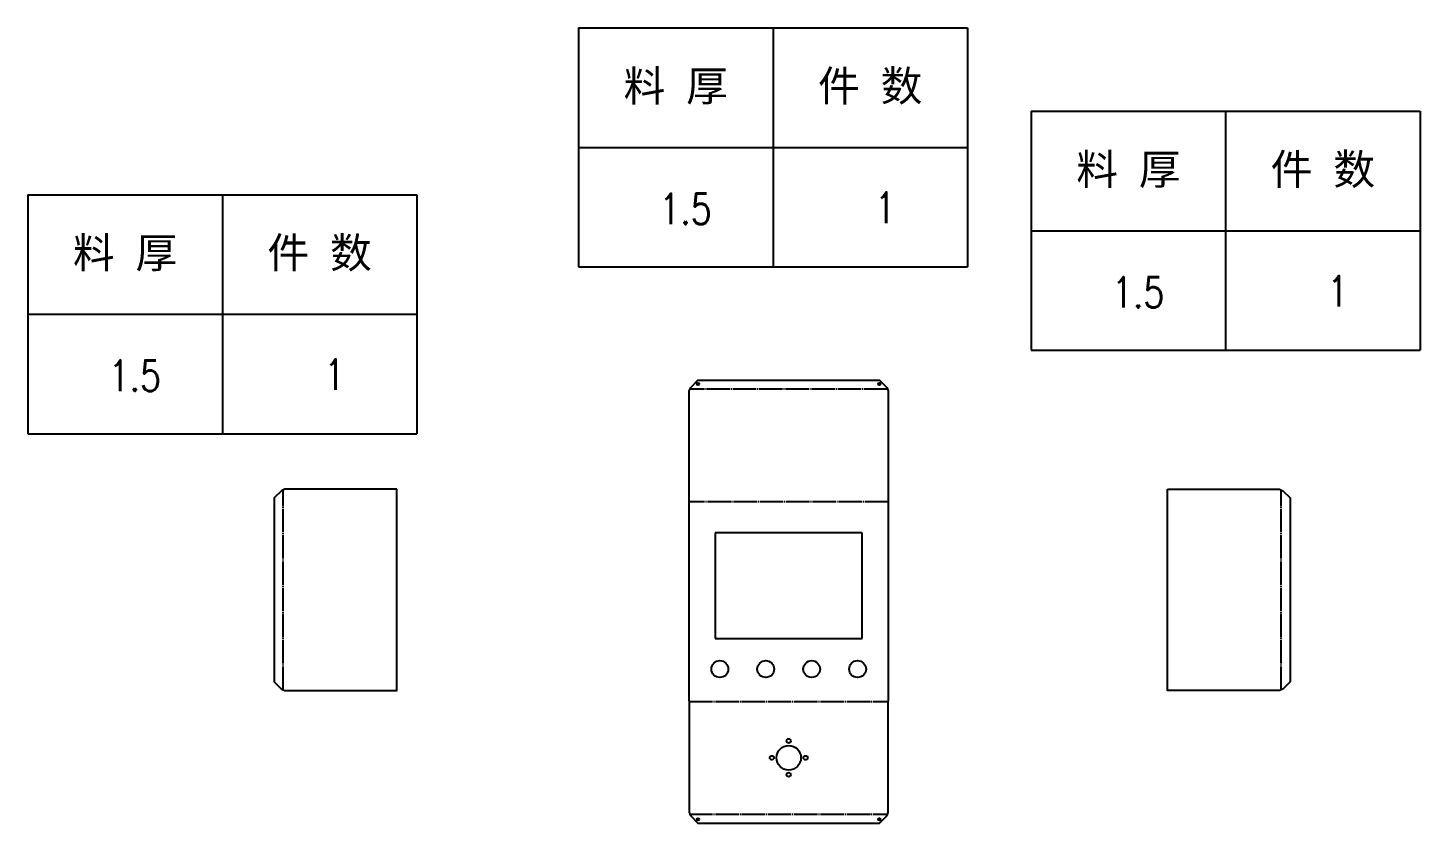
# Model space of a CAD drawing. Header units: millimetres. Extents: x -119 to 272154, y -82298 to 3601.
# Drawn here: x 1701 to 3519, y 2563 to 3601 of the extents above; entities that cross this region are included whole.
import ezdxf
from ezdxf.enums import TextEntityAlignment as Align

# ---------------------------------------------------------------- set-up
doc = ezdxf.new("R2010")
doc.units = ezdxf.units.MM
doc.linetypes.add('SLD-中心线', pattern=[34.29, 30.48, -1.27, 1.27, -1.27])
doc.linetypes.add('SLD-实线', pattern=[0])
doc.styles.add('DIM', font='txt.shx', dxfattribs={"width": 0.8, "bigfont": 'bigfont.shx'})
doc.styles.get("Standard").update_dxf_attribs({"font": 'arial.ttf'})

# ---------------------------------------------------------------- blocks, each defined once
blk = doc.blocks.new('*T90')
at = {"color": 0, "linetype": 'ByBlock', "lineweight": -2, "transparency": 16777216}
for p, q in [((0, 0), (127, 0)), ((0, 0), (0, -78)), ((63.5, 0), (63.5, -78)), ((127, 0), (127, -78)), ((0, -39), (127, -39)), ((0, -78), (127, -78))]:
    blk.add_line(p, q, dxfattribs=at)
at = {"color": 0, "transparency": 16777216, "char_height": 10, "width": 60.5, "attachment_point": 5}
for s, insert in [('{\\fSimSun|b0|i0|c134|p2;料 厚}', (31.75, -19.5)), ('{\\fSimSun|b0|i0|c134|p2;件 数}', (95.25, -19.5))]:
    blk.add_mtext(s, dxfattribs=dict(at, insert=insert))
blk = doc.blocks.new('拆图参数')
blk.add_blockref('*T90', (-63.5, 78))
at = {"style": 'DIM', "width": 0.8}
blk.add_attdef('6', text='', height=10, dxfattribs=at).set_placement((-37.13, 18.91), align=Align.MIDDLE_LEFT)
blk.add_attdef('1', text='', height=10, dxfattribs=at).set_placement((36.65, 19.27), align=Align.MIDDLE_CENTER)

msp = doc.modelspace()

# ---------------------------------------------------------------- linework, layer by layer
at = {"color": 7, "linetype": 'SLD-中心线'}
for p, q in [((2823.542, 3129.71), (2565.542, 3129.71)), ((2034.307, 2737.075), (2034.307, 2998.075)), ((2824.542, 2982.391), (2564.542, 2982.391)), ((3337.663, 2737.075), (3337.663, 2998.075)), ((2564.542, 2722.071), (2824.542, 2722.071)), ((2564.542, 2574.751), (2824.542, 2574.751))]:
    msp.add_line(p, q, dxfattribs=at)
at = {"color": 7, "linetype": 'SLD-实线'}
for p, q in [((2790.542, 2942.231), (2598.542, 2942.231)), ((2598.542, 2942.231), (2598.542, 2804.231)), ((2790.542, 2804.231), (2790.542, 2942.231)), ((2598.542, 2804.231), (2790.542, 2804.231))]:
    msp.add_line(p, q, dxfattribs=at)
for points in [[(2564.542, 2722.938), (2564.542, 3127.551), (2566.542, 3131.87), (2576.042, 3141.37), (2813.042, 3141.37), (2822.542, 3131.87), (2824.542, 3127.551), (2824.542, 2722.938)], [(2564.542, 2722.938), (2564.542, 2576.911), (2566.542, 2572.591), (2576.042, 2563.091), (2813.042, 2563.091), (2822.542, 2572.591), (2824.542, 2576.911), (2824.542, 2722.938)]]:
    msp.add_lwpolyline(points, dxfattribs=at)
for points in [[(2182.826, 2999.075), (2036.467, 2999.075), (2032.147, 2997.075), (2022.647, 2987.575), (2022.647, 2747.575), (2032.147, 2738.075), (2036.467, 2736.075), (2182.826, 2736.075)], [(3189.144, 2999.075), (3335.504, 2999.075), (3339.823, 2997.075), (3349.323, 2987.575), (3349.323, 2747.575), (3339.823, 2738.075), (3335.504, 2736.075), (3189.144, 2736.075)]]:
    msp.add_lwpolyline(points, close=True, dxfattribs=at)
for centre, radius in [((2576.042, 3136.37), 1.65), ((2813.042, 3136.37), 1.65), ((2604.542, 2764.231), 11), ((2664.542, 2764.231), 11), ((2724.542, 2764.231), 11), ((2784.542, 2764.231), 11), ((2694.542, 2670.411), 2.75), ((2694.542, 2648.411), 16), ((2672.542, 2648.411), 2.75), ((2716.542, 2648.411), 2.75), ((2694.542, 2626.411), 2.75), ((2576.042, 2568.091), 1.65), ((2813.042, 2568.091), 1.65)]:
    msp.add_circle(centre, radius, dxfattribs=at)

# ---------------------------------------------------------------- block references
at = {"xscale": 4, "yscale": 4, "zscale": 4}
for p in [(2674.079, 3289.345), (3265.19, 3180.442), (1954.94, 3071.54)]:
    msp.add_blockref('拆图参数', p, dxfattribs=at).add_auto_attribs({'1': '1', '6': '1.5'})

doc.saveas('drawing.dxf')
